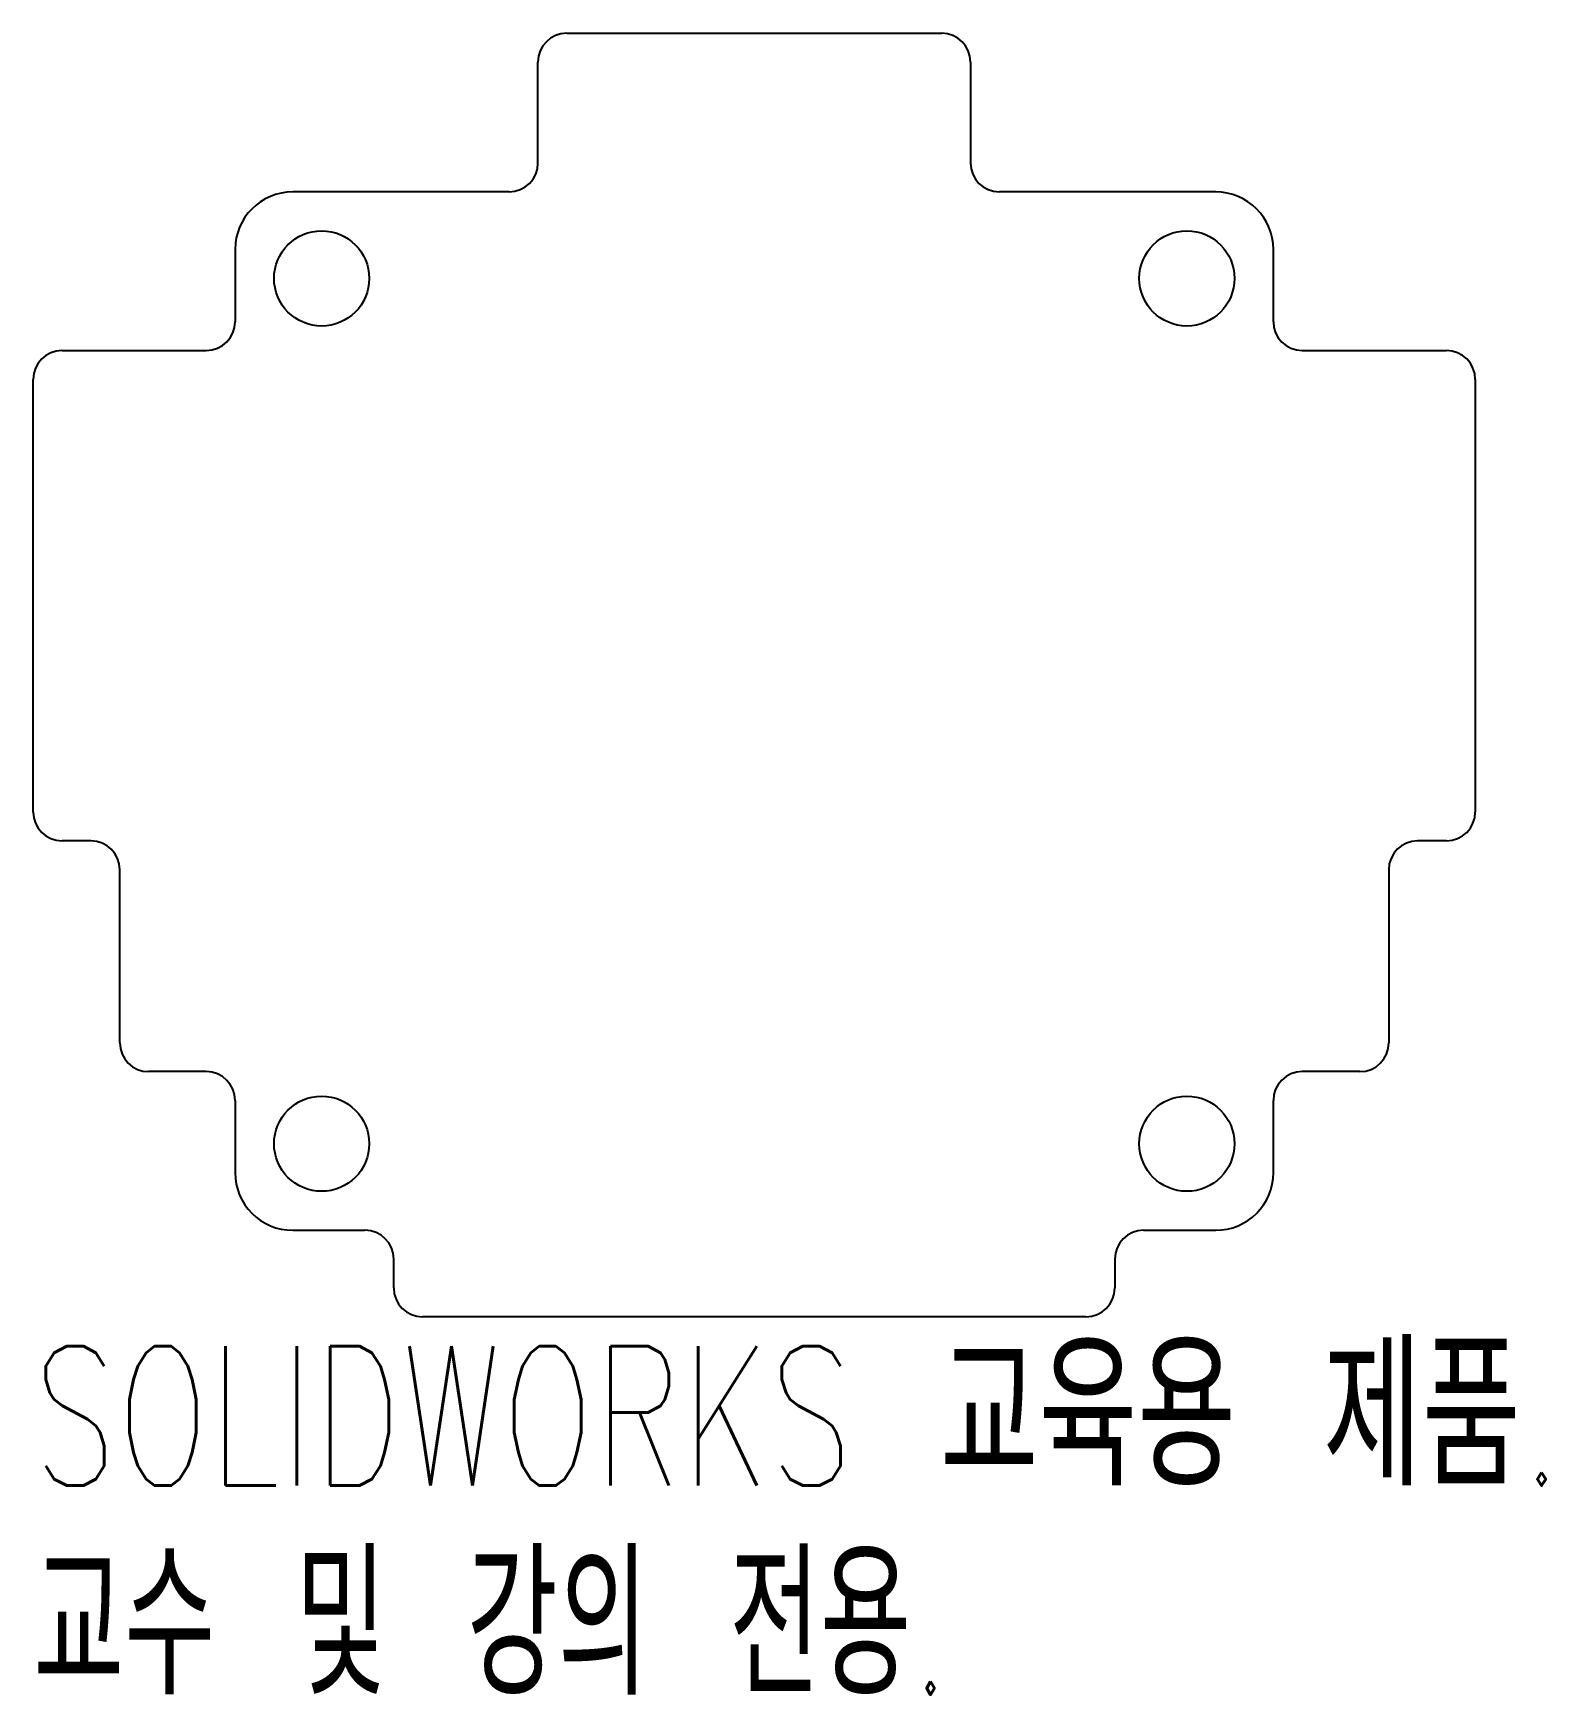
# Model space of a CAD drawing. Header units: millimetres. Extents: x -25 to 27.4, y -34.1 to 23.5.
import ezdxf

# ---------------------------------------------------------------- set-up
doc = ezdxf.new("R2010")
doc.units = ezdxf.units.MM
doc.styles.add('SLDTEXTSTYLE0', font='TXT', dxfattribs={"width": 0.7, "bigfont": 'bigfont'})
doc.styles.add('SLDTEXTSTYLE1', font='TXT', dxfattribs={"width": 0.645455, "bigfont": 'bigfont'})

msp = doc.modelspace()

# ---------------------------------------------------------------- linework, layer by layer
at = {"color": 7, "linetype": 'Continuous', "lineweight": 25}
for p, q in [((-6.5, 23.5), (6.5, 23.5)), ((-7.5, 19), (-7.5, 22.5)), ((7.5, 22.5), (7.5, 19)), ((-8.5, 18), (-16, 18)), ((16, 18), (8.5, 18)), ((-18, 16), (-18, 13.5)), ((18, 13.5), (18, 16)), ((-24, 12.5), (-19, 12.5)), ((19, 12.5), (24, 12.5)), ((-25, -3.5), (-25, 11.5)), ((25, 11.5), (25, -3.5)), ((-23, -4.5), (-24, -4.5)), ((24, -4.5), (23, -4.5)), ((-22, -11.5), (-22, -5.5)), ((22, -5.5), (22, -11.5)), ((-19, -12.5), (-21, -12.5)), ((21, -12.5), (19, -12.5)), ((-18, -13.5), (-18, -16)), ((18, -16), (18, -13.5)), ((-16, -18), (-13.5, -18)), ((13.5, -18), (16, -18)), ((-12.5, -20), (-12.5, -19)), ((12.5, -19), (12.5, -20)), ((11.5, -21), (-11.5, -21))]:
    msp.add_line(p, q, dxfattribs=at)
for centre in [(-15, 15), (15, 15), (-15, -15), (15, -15)]:
    msp.add_circle(centre, 1.65, dxfattribs=at)
for centre, radius, start, end in [((-6.5, 22.5), 1, 90, 180), ((6.5, 22.5), 1, 0, 90), ((-8.5, 19), 1, 270, 0), ((8.5, 19), 1, 180, 270), ((-16, 16), 2, 90, 180), ((16, 16), 2, 0, 90), ((-19, 13.5), 1, 270, 0), ((19, 13.5), 1, 180, 270), ((-24, 11.5), 1, 90, 180), ((24, 11.5), 1, 0, 90), ((-24, -3.5), 1, 180, 270), ((24, -3.5), 1, 270, 0), ((-23, -5.5), 1, 0, 90), ((23, -5.5), 1, 90, 180), ((-21, -11.5), 1, 180, 270), ((21, -11.5), 1, 270, 0), ((-19, -13.5), 1, 0, 90), ((19, -13.5), 1, 90, 180), ((-16, -16), 2, 180, 270), ((16, -16), 2, 270, 0), ((-13.5, -19), 1, 0, 90), ((13.5, -19), 1, 90, 180), ((-11.5, -20), 1, 180, 270), ((11.5, -20), 1, 270, 0)]:
    msp.add_arc(centre, radius, start, end, dxfattribs=at)

# ---------------------------------------------------------------- texts
at = {"color": 7, "linetype": 'Continuous', "char_height": 4.83362, "attachment_point": 1}
for s, insert, style in [('SOLIDWORKS 교육용 제품.', (-25, -22.02), 'SLDTEXTSTYLE0'), ('교수 및 강의 전용.', (-25, -29.27), 'SLDTEXTSTYLE1')]:
    msp.add_mtext(s, dxfattribs=dict(at, insert=insert, style=style))

doc.saveas('drawing.dxf')
